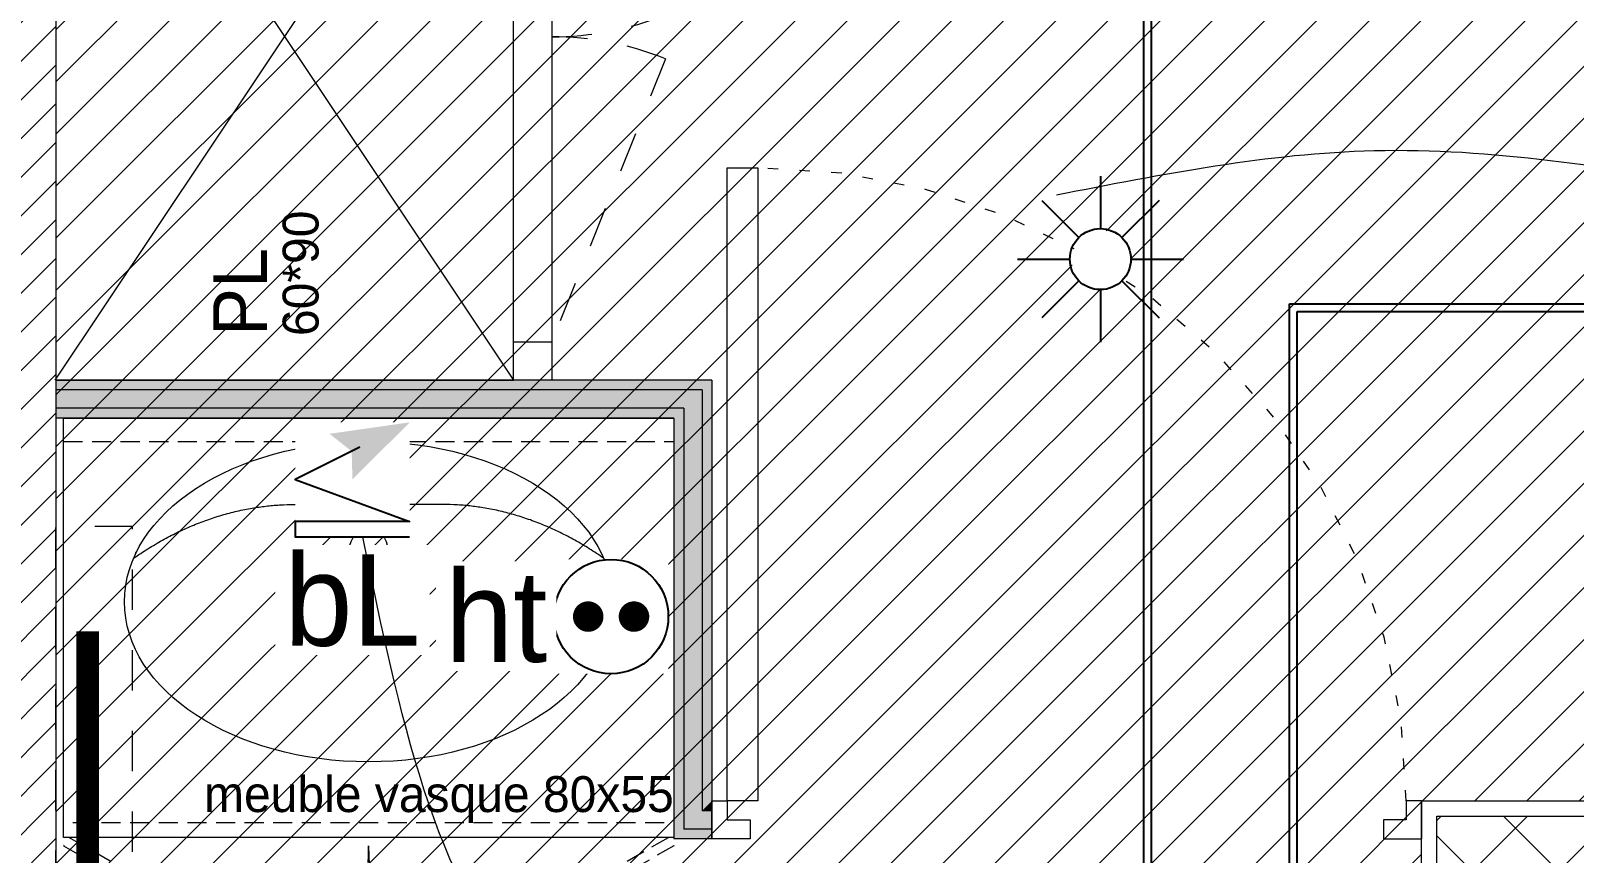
# Model space of a CAD drawing. Header units: centimetres. Extents: x 2666 to 9670, y 1889 to 5633.
# Drawn here: x 4449.7 to 4652, y 4912.5 to 5020.4 of the extents above; entities that cross this region are included whole.
import ezdxf

# ---------------------------------------------------------------- set-up
doc = ezdxf.new("R2010")
doc.units = ezdxf.units.CM
doc.header["$LTSCALE"] = 12.7
for name, pattern in [('prlm_eu', [2, 1.25, -0.25, 0.25, -0.25]), ('Style de ligne -1', [0.83328, 0.41656, -0.41672]), ('Style de ligne -13', [0.295276, 0.19685, -0.098425]), ('Style de ligne -18', [0.328084, 0.109361, -0.218723]), ('VW-01', [0.83312, 0.41656, -0.41656])]:
    doc.linetypes.add(name, pattern=pattern)
for name, color, linetype, lineweight in [('B BATI-équipement-sanitaires', 7, 'Continuous', 5), ('B Faux plafonds', 7, 'Continuous', 5), ('B Faux plafonds-1', 7, 'Continuous', 5), ('B GÈnÈral', 7, 'Continuous', 5), ('B Général', 7, 'Continuous', 5), ('C ANNOTATIONS-prestations', 7, 'Continuous', 5), ('F REMPLISSAGE-vert clair', 7, 'Continuous', 13), ('F REMPLISSAGE-vert clair-1', 7, 'Continuous', 5), ('F REMPLISSAGE-vert foncÈ', 7, 'Continuous', 5), ('F REMPLISSAGE-vert foncé', 7, 'Continuous', 13), ('prlm-ELEC-CFO', 1, 'Continuous', 25)]:
    doc.layers.add(name, color=color, linetype=linetype, lineweight=lineweight)
doc.layers.add('prlm-CHAUFF', color=4, linetype='Continuous')
doc.layers.add('prlm-EAU-EUEV', color=25, linetype='Continuous')
doc.styles.add('Eurostile', font='')
doc.styles.add('prlm-elec-cfo', font='comic.ttf', dxfattribs={"height": 12})
doc.styles.get('Eurostile').set_extended_font_data('Eurostile')

# ---------------------------------------------------------------- blocks, each defined once
blk = doc.blocks.new('xi.BL')
at = {"color": 0, "lineweight": 5}
blk.add_wipeout([(-7.5, -7.5), (7.5, -7.5), (7.5, 7.5), (-7.5, 7.5)], dxfattribs=at).dxf.layer = 'prlm-ELEC-CFO'
at = {"layer": 'prlm-ELEC-CFO', "lineweight": 5}
blk.add_hatch(color=0, dxfattribs=at).paths.add_polyline_path([(-3, 6), (-0.1, 3.7), (0, 0), (7.5, 7.5)])
at = {"layer": 'prlm-ELEC-CFO', "color": 0}
blk.add_lwpolyline([(0.95, 4.23), (-7.5, 0), (7.5, -5.5), (-7.5, -5.5), (-7.5, -7.5), (7.5, -7.5)], dxfattribs=at)
blk = doc.blocks.new('xi.PCHT')
at = {"color": 0, "lineweight": 5}
blk.add_wipeout([(-7.5, -7.5), (7.5, -7.5), (7.5, 7.5), (-7.5, 7.5)], dxfattribs=at).dxf.layer = 'prlm-ELEC-CFO'
at = {"layer": 'prlm-ELEC-CFO', "color": 0, "linetype": 'ByBlock', "lineweight": 5, "const_width": 2}
for points in [[(-4, 0, 1), (-2, 0, 1)], [(2, 0, 1), (4, 0, 1)]]:
    blk.add_lwpolyline(points, format="xyb", close=True, dxfattribs=at)
at = {"layer": 'prlm-ELEC-CFO', "color": 0, "linetype": 'ByBlock', "lineweight": -2}
blk.add_circle((0, 0), 7.5, dxfattribs=at)
blk = doc.blocks.new('xi.SPOT')
at = {"color": 0, "lineweight": 5}
blk.add_wipeout([(-4, 0), (-2.83, -2.83), (0, -4), (2.83, -2.83), (4, 0), (2.83, 2.83), (0, 4), (-2.83, 2.83)], dxfattribs=at).dxf.layer = 'prlm-ELEC-CFO'
at = {"layer": 'prlm-ELEC-CFO', "color": 0, "linetype": 'ByBlock', "lineweight": -2, "flags": 128}
for points in [[(0, 10.88), (0, 4)], [(-7.69, 7.69), (-2.83, 2.83)], [(7.69, 7.69), (2.83, 2.83)], [(-10.88, 0), (-4, 0)], [(4, 0), (10.88, 0)], [(-2.83, -2.83), (-7.69, -7.69)], [(0, -4), (0, -10.88)], [(2.83, -2.83), (7.69, -7.69)]]:
    blk.add_lwpolyline(points, dxfattribs=at)
at = {"layer": 'prlm-ELEC-CFO', "color": 0, "linetype": 'ByBlock', "lineweight": -2}
blk.add_circle((0, 0), 4, dxfattribs=at)
blk = doc.blocks.new('Groupe-7-1')
at = {"layer": 'B Général', "color": 7, "linetype": 'Continuous', "lineweight": 5}
for centre, major_axis, ratio in [((0, -24.07), (32, 0), 0.65625), ((0, -6.97), (1.5, 0), 1), ((0, -17.15), (2.5, 0), 1)]:
    blk.add_ellipse(centre, major_axis=major_axis, ratio=ratio, dxfattribs=at)
for points in [[(-30.82, -18.37), (-20.7, -11.37), (-9.74, -11.32), (-4.71, -11.3), (0, -11.3)], [(30.82, -18.37), (20.7, -11.37), (9.74, -11.32), (4.71, -11.3), (0, -11.3)]]:
    blk.add_open_spline(points, degree=2, knots=[0, 0, 0, 1, 1, 2, 2, 2], dxfattribs=at)
blk.add_open_spline([(-30.45, -17.59), (-30.5, -17.61), (-30.55, -17.64)], degree=2, dxfattribs=at)
blk = doc.blocks.new('meuble vasque 80x60')
at = {"layer": 'B BATI-équipement-sanitaires', "color": 7, "linetype": 'Style de ligne -13', "lineweight": 5, "flags": 128}
for points in [[(-40, -3.07), (40, -3.07), (40, -53.07), (-40, -53.07)], [(-40, -56.07), (-5.36, -76.07), (-4.71, -74.94), (-39.35, -54.94)], [(40, -56.07), (5.36, -76.07), (4.71, -74.94), (39.35, -54.94)]]:
    blk.add_lwpolyline(points, close=True, dxfattribs=at)
at = {"layer": 'B BATI-équipement-sanitaires', "color": 7, "linetype": 'Style de ligne -13', "lineweight": 5}
for centre, start, end in [((-40, -56.07), 330, 0), ((40, -56.07), 180, 210)]:
    blk.add_arc(centre, 40, start, end, dxfattribs=at)
at = {"layer": 'B Général', "lineweight": 5, "flags": 128}
blk.add_lwpolyline([(-40, 0), (40, 0), (40, -55), (-40, -55)], close=True, dxfattribs=at)
at = {"layer": 'B Général', "color": 7}
blk.add_blockref('Groupe-7-1', (0, 0), dxfattribs=at)
at = {"layer": 'C ANNOTATIONS-prestations', "insert": (40, -53.07), "char_height": 4.706, "width": 80, "attachment_point": 9, "line_spacing_factor": 0.894142, "style": 'Eurostile'}
blk.add_mtext('meuble vasque 80x55', dxfattribs=at)
blk = doc.blocks.new('PL 60.90')
at = {"layer": 'B Général', "color": 7, "linetype": 'Continuous', "lineweight": 5}
for p, q in [((-42.5, 42.83), (47.5, -17.27)), ((47.5, 42.73), (-42.5, -17.27))]:
    blk.add_line(p, q, dxfattribs=at)
at = {"layer": 'B Général', "color": 7, "linetype": 'Style de ligne -1', "lineweight": 5}
for p, q in [((-0.39, -37.19), (-37.5, -22.27)), ((5.39, -37.19), (42.5, -22.27))]:
    blk.add_line(p, q, dxfattribs=at)
at = {"layer": 'B Général', "color": 7, "linetype": 'Continuous', "lineweight": 5, "flags": 128}
for points in [[(47.5, -17.27), (47.5, 42.73), (-42.5, 42.73), (-42.5, -17.27)], [(-37.5, -17.27), (-37.5, -22.27), (-42.5, -22.27), (-42.5, -17.27)], [(47.5, -17.27), (47.5, -22.27), (42.5, -22.27), (42.5, -17.27)]]:
    blk.add_lwpolyline(points, close=True, dxfattribs=at)
at = {"layer": 'B Général', "color": 252, "linetype": 'Continuous', "lineweight": 5, "true_color": 0x888888, "flags": 128}
blk.add_lwpolyline([(42.5, -17.27), (42.5, -22.27), (-42.5, -22.27), (-42.5, -17.27)], close=True, dxfattribs=at)
at = {"layer": 'B Général', "color": 7, "linetype": 'Style de ligne -1', "lineweight": 5}
for centre, start, end in [((-37.5, -22.27), 338.1056, 0), ((42.5, -22.27), 180, 201.8944)]:
    blk.add_arc(centre, 40, start, end, dxfattribs=at)
at = {"layer": 'B Général', "color": 7, "insert": (-36.73, 22.1), "char_height": 7.059, "attachment_point": 1, "line_spacing_factor": 0.894142, "style": 'Eurostile'}
blk.add_mtext('PL', dxfattribs=at)
at = {"layer": 'C ANNOTATIONS-prestations', "insert": (-36.73, 10.61), "char_height": 4.706, "attachment_point": 4, "line_spacing_factor": 0.894142, "style": 'Eurostile'}
blk.add_mtext('60*90', dxfattribs=at)

msp = doc.modelspace()

# ---------------------------------------------------------------- hatches: boundary and pattern name
at = {"layer": 'B Faux plafonds-1', "linetype": 'Continuous', "lineweight": 5, "true_color": 0xaaaaaa}
h = msp.add_hatch(dxfattribs=at)
h.set_pattern_fill('F_P__SOFFITE', color=253, style=0, pattern_type=2)
h.set_pattern_definition([(45, (0, 0.2205), (-3.5277778, 3.3072917), [])])
h.paths.add_polyline_path([(4743.96, 5064.57), (4452.96, 5064.57), (4452.97, 4643.44), (4536.96, 4643.44), (4536.97, 4731.25), (4631.97, 4731.44), (4631.96, 4919.39), (4743.96, 4919.39)])
at = {"layer": 'B GÈnÈral', "linetype": 'Continuous', "lineweight": 5}
h = msp.add_hatch(dxfattribs=at)
h.set_pattern_fill('50_BETON', style=0, pattern_type=2)
h.set_pattern_definition([(45, (0, 0), (2.4253472, -2.6458333), [])])
h.paths.add_polyline_path([(4432.96, 4625.44), (4452.96, 4643.44), (4452.96, 5470.21), (4432.96, 5466.49)])
at = {"layer": 'B GÈnÈral', "linetype": 'Continuous', "lineweight": 5, "true_color": 0x808080}
h = msp.add_hatch(dxfattribs=at)
h.set_pattern_fill('02_ISOLANT', color=8, angle=90, style=0, pattern_type=2)
h.set_pattern_definition([(135, (0, 0), (-5.656854, -5.656854), []), (225, (0, 0), (-5.656854, 5.656854), [])])
h.paths.add_polyline_path([(4633.96, 4692.26), (4641.96, 4692.26), (4641.96, 4909.39), (4633.96, 4917.39)])
h = msp.add_hatch(dxfattribs=at)
h.set_pattern_fill('02_ISOLANT', color=8, style=0, pattern_type=2)
h.set_pattern_definition([(45, (0, 0), (-5.656854, 5.656854), []), (135, (0, 0), (5.656854, 5.656854), [])])
h.paths.add_polyline_path([(4633.96, 4917.39), (4641.96, 4909.39), (5019.96, 4909.39), (5027.96, 4917.39)])

# ---------------------------------------------------------------- linework, layer by layer
at = {"layer": 'B Faux plafonds', "color": 7, "linetype": 'VW-01', "lineweight": 5, "flags": 128}
msp.add_lwpolyline([(4537.97, 4643.44), (4455.96, 4643.44), (4452.96, 4643.45), (4452.96, 4643.45), (4452.96, 4955.4), (4462.96, 4955.4), (4462.96, 4653.44), (4537.97, 4653.44)], close=True, dxfattribs=at)
at = {"layer": 'B GÈnÈral', "color": 9, "linetype": 'Continuous', "true_color": 0xc0dcc0}
for points in [[(4538.96, 4974.57), (4533.96, 4969.57), (4452.96, 4974.57), (4452.96, 4969.57)], [(4533.96, 4969.57), (4538.96, 4974.57), (4533.96, 4914.39), (4538.96, 4919.39)], [(4538.96, 4919.39), (4538.96, 4914.39), (4538.96, 4919.39), (4533.96, 4914.39)], [(4631.96, 4919.39), (4631.96, 4914.39), (4631.96, 4919.39), (4631.96, 4914.39)]]:
    msp.add_solid(points, dxfattribs=at)
at = {"layer": 'B Général', "color": 7, "linetype": 'Continuous', "lineweight": 18}
msp.add_line((4452.96, 5460.05), (4452.96, 4643.44), dxfattribs=at)
at = {"layer": 'B Général', "color": 7, "linetype": 'Continuous', "lineweight": 5}
for p, q in [((4452.96, 5460.05), (4452.96, 4643.44)), ((4631.96, 4692.26), (4631.96, 4919.39)), ((4631.96, 4919.39), (5029.96, 4919.39)), ((4633.96, 4692.26), (4633.96, 4917.39)), ((4633.96, 4917.39), (5027.96, 4917.39))]:
    msp.add_line(p, q, dxfattribs=at)
at = {"layer": 'B Général', "color": 98, "linetype": 'Continuous', "lineweight": 13, "true_color": 0x004400}
for p, q in [((4452.96, 4974.57), (4452.96, 4969.57)), ((4538.96, 4974.57), (4452.96, 4974.57)), ((4538.96, 4974.57), (4538.96, 4919.39)), ((4533.96, 4969.57), (4452.96, 4969.57)), ((4533.96, 4969.57), (4533.96, 4914.39)), ((4538.96, 4919.39), (4538.96, 4919.39)), ((4538.96, 4919.39), (4538.96, 4914.39)), ((4631.96, 4919.39), (4631.96, 4914.39)), ((4538.96, 4914.39), (4533.96, 4914.39))]:
    msp.add_line(p, q, dxfattribs=at)
at = {"layer": 'B Général', "color": 7, "linetype": 'Continuous', "lineweight": 13}
for p, q in [((4631.96, 4692.26), (4631.96, 4919.39)), ((4631.96, 4919.39), (5029.96, 4919.39))]:
    msp.add_line(p, q, dxfattribs=at)
at = {"layer": 'B Général', "color": 7, "linetype": 'Continuous', "lineweight": 5, "flags": 128}
msp.add_lwpolyline([(4568.8, 5509.22, 0.297246), (3485.1, 4673.45), (3485.04, 4673.28), (3420.82, 4459.34)], format="xyb", dxfattribs=at)
at = {"layer": 'B Général', "flags": 128}
msp.add_lwpolyline([(4540.96, 4919.39), (4540.96, 5002.39), (4544.96, 5002.39), (4544.96, 4919.39)], close=True, dxfattribs=at)
at = {"layer": 'B Général', "linetype": 'Style de ligne -18', "lineweight": 5, "flags": 128}
msp.add_lwpolyline([(4629.96, 4919.39), (4629.24, 4930.22), (4627.07, 4940.87), (4623.49, 4951.15), (4618.58, 4960.89), (4612.4, 4969.92), (4605.07, 4978.08), (4596.71, 4985.24), (4587.46, 4991.27), (4577.49, 4996.07), (4566.96, 4999.56), (4556.06, 5001.68), (4544.96, 5002.39)], dxfattribs=at)
at = {"layer": 'B Général', "color": 7, "linetype": 'Continuous', "lineweight": 5, "flags": 128}
for points in [[(4538.96, 4919.39), (4540.96, 4919.39), (4540.96, 4916.89), (4543.96, 4916.89), (4543.96, 4914.39), (4538.96, 4914.39)], [(4631.96, 4919.39), (4629.96, 4919.39), (4629.96, 4916.89), (4626.96, 4916.89), (4626.96, 4914.39), (4631.96, 4914.39), (4631.96, 4914.39), (4631.96, 4914.39), (4631.96, 4918.67), (4631.96, 4918.67)]]:
    msp.add_lwpolyline(points, close=True, dxfattribs=at)
at = {"layer": 'F REMPLISSAGE-vert clair'}
for p, q in [((4537.66, 4973.27), (4452.96, 4973.27)), ((4537.66, 4973.27), (4537.66, 4918.09)), ((4535.26, 4970.87), (4452.96, 4970.87)), ((4535.26, 4970.87), (4535.26, 4915.69)), ((4538.96, 4918.09), (4537.66, 4918.09)), ((4538.96, 4915.69), (4535.26, 4915.69))]:
    msp.add_line(p, q, dxfattribs=at)
at = {"layer": 'F REMPLISSAGE-vert clair-1', "color": 9, "linetype": 'Continuous', "true_color": 0xc0dcc0}
for points in [[(4535.26, 4970.87), (4537.66, 4973.27), (4452.96, 4970.87), (4452.96, 4973.27)], [(4537.66, 4973.27), (4535.26, 4970.87), (4537.66, 4918.09), (4535.26, 4915.69)], [(4538.96, 4915.69), (4538.96, 4918.09), (4535.26, 4915.69), (4537.66, 4918.09)], [(4631.96, 4915.69), (4631.96, 4918.09), (4631.96, 4915.69), (4631.96, 4918.09)]]:
    msp.add_solid(points, dxfattribs=at)
at = {"layer": 'F REMPLISSAGE-vert foncÈ', "color": 54, "linetype": 'Continuous', "true_color": 0x99aa00}
for points in [[(4537.66, 4973.27), (4538.96, 4974.57), (4452.96, 4973.27), (4452.96, 4974.57)], [(4538.96, 4974.57), (4537.66, 4973.27), (4538.96, 4919.39), (4537.66, 4918.09)], [(4533.96, 4969.57), (4535.26, 4970.87), (4452.96, 4969.57), (4452.96, 4970.87)], [(4535.26, 4970.87), (4533.96, 4969.57), (4535.26, 4915.69), (4533.96, 4914.39)], [(4538.96, 4918.09), (4538.96, 4919.39), (4537.66, 4918.09), (4538.96, 4919.39)], [(4631.96, 4918.09), (4631.96, 4919.39), (4631.96, 4918.09), (4631.96, 4919.39)], [(4538.96, 4914.39), (4538.96, 4915.69), (4533.96, 4914.39), (4535.26, 4915.69)], [(4631.96, 4914.39), (4631.96, 4915.69), (4631.96, 4914.39), (4631.96, 4915.69)]]:
    msp.add_solid(points, dxfattribs=at)
at = {"layer": 'F REMPLISSAGE-vert foncé', "color": 98, "linetype": 'Continuous', "lineweight": 13, "true_color": 0x004400}
for p, q in [((4538.96, 4974.57), (4452.96, 4974.57)), ((4538.96, 4974.57), (4538.96, 4919.39)), ((4533.96, 4969.57), (4452.96, 4969.57)), ((4533.96, 4969.57), (4533.96, 4914.39)), ((4538.96, 4919.39), (4538.96, 4919.39)), ((4538.96, 4914.39), (4533.96, 4914.39))]:
    msp.add_line(p, q, dxfattribs=at)
at = {"layer": 'F REMPLISSAGE-vert foncé'}
for p, q in [((4537.66, 4973.27), (4452.96, 4973.27)), ((4537.66, 4973.27), (4537.66, 4918.09)), ((4535.26, 4970.87), (4452.96, 4970.87)), ((4535.26, 4970.87), (4535.26, 4915.69)), ((4538.96, 4918.09), (4537.66, 4918.09)), ((4538.96, 4915.69), (4535.26, 4915.69))]:
    msp.add_line(p, q, dxfattribs=at)
at = {"layer": 'prlm-CHAUFF', "ltscale": 50}
for p, q in [((4595.57, 4722.11), (4595.57, 5036.02)), ((4596.57, 4722.11), (4596.57, 5036.02)), ((4614.67, 4722.11), (4614.67, 4984.57)), ((4614.67, 4984.57), (4715.22, 4984.57)), ((4615.67, 4722.11), (4615.67, 4983.57)), ((4615.67, 4983.57), (4715.22, 4983.57))]:
    msp.add_line(p, q, dxfattribs=at)
at = {"layer": 'prlm-EAU-EUEV', "linetype": 'prlm_eu', "ltscale": 50, "const_width": 3, "flags": 128}
msp.add_lwpolyline([(4457.14, 4941.6), (4457.17, 4648.83), (4536.67, 4648.83)], dxfattribs=at)

# ---------------------------------------------------------------- block references
at = {"layer": 'B Général', "color": 7}
for name, p, rotation in [('PL 60.90', (4495.69, 5017.07), 90), ('meuble vasque 80x60', (4493.96, 4969.57), 0.0003427567688765304)]:
    msp.add_blockref(name, p, dxfattribs=dict(at, rotation=rotation))

# ---------------------------------------------------------------- next in the draw order: block references
at = {"layer": 'prlm-ELEC-CFO'}
for name, p in [('xi.SPOT', (4589.87, 4990.42)), ('xi.BL', (4491.84, 4961.52))]:
    msp.add_blockref(name, p, dxfattribs=at)

# ---------------------------------------------------------------- next in the draw order: texts
at = {"layer": 'prlm-ELEC-CFO', "lineweight": 20, "insert": (4491.84, 4945.64), "char_height": 12, "attachment_point": 5, "line_spacing_factor": 0.8, "style": 'prlm-elec-cfo', "bg_fill": 3, "box_fill_scale": 1.1, "bg_fill_color": 256, "bg_fill_transparency": 0}
msp.add_mtext('bL', dxfattribs=at)

# ---------------------------------------------------------------- next in the draw order: linework, layer by layer
at = {"layer": 'prlm-ELEC-CFO', "lineweight": 13}
for points in [[(4671.95, 4999.85), (4625.76, 5004.61), (4584.11, 4998.8)], [(4618.23, 4891.22), (4514.93, 4895.64), (4493.22, 4954.02)]]:
    msp.add_spline(points, degree=3, dxfattribs=at)

# ---------------------------------------------------------------- next in the draw order: block references
at = {"layer": 'prlm-ELEC-CFO'}
msp.add_blockref('xi.PCHT', (4525.74, 4943.55), dxfattribs=at)

# ---------------------------------------------------------------- next in the draw order: texts
at = {"layer": 'prlm-ELEC-CFO', "lineweight": 20, "insert": (4510.67, 4943.53), "char_height": 12, "attachment_point": 5, "line_spacing_factor": 0.8, "style": 'prlm-elec-cfo', "bg_fill": 3, "box_fill_scale": 1.1, "bg_fill_color": 256, "bg_fill_transparency": 0}
msp.add_mtext('ht', dxfattribs=at)

doc.saveas('drawing.dxf')
